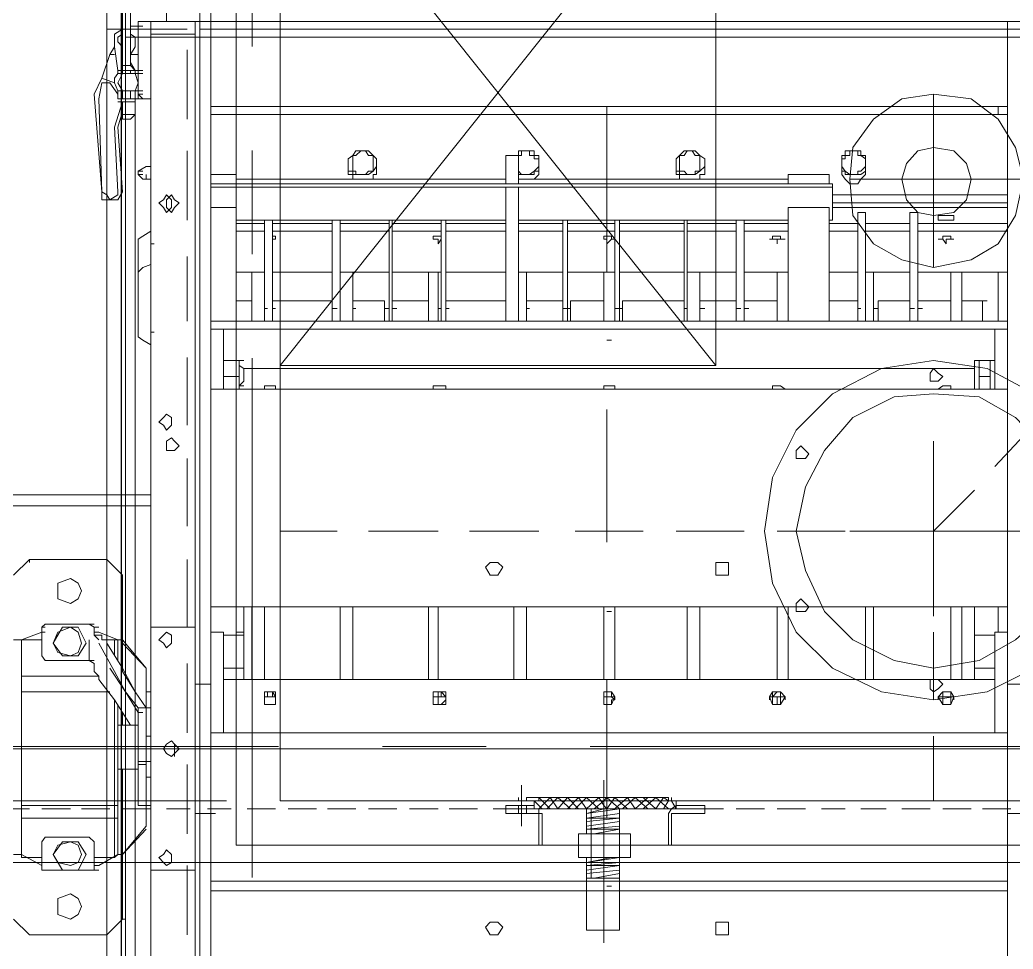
# Model space of a CAD drawing. Header units: millimetres. Extents: x 3220 to 226993, y 817 to 176024.
# Drawn here: x 28587 to 29498, y 121640 to 122492 of the extents above; entities that cross this region are included whole.
import ezdxf

# ---------------------------------------------------------------- set-up
doc = ezdxf.new("R2010")
doc.units = ezdxf.units.MM
doc.linetypes.add('AXES', pattern=[50.8, 31.75, -6.35, 6.35, -6.35])
doc.layers.add('Axe', color=1, linetype='AXES', lineweight=9)

# ---------------------------------------------------------------- blocks, each defined once
blk = doc.blocks.new("SYST7ME D'AXE")
at = {"layer": 'Axe', "ltscale": 15}
for p, q in [((3000, 18500), (3000, -6500)), ((-500, 9000), (15500, 9000))]:
    blk.add_line(p, q, dxfattribs=at)
blk = doc.blocks.new('Level +8 m')
blk.add_lwpolyline([(2880, -9750), (7080, -9750), (7080, -8250), (2880, -8250)], close=True)
blk.add_blockref("SYST7ME D'AXE", (0, -18000))
blk = doc.blocks.new('ligne broyeur T')
at = {"color": 7, "linetype": 'Continuous', "lineweight": 5, "true_color": 0x000007}
for points in [[(-659.64, -2550.32), (-659.64, 1329.41)], [(88.24, -2517.05), (88.24, -1236.83), (-888.2, -1236.83)], [(88.24, -2517.05), (-888.2, -2517.05), (-888.2, -1236.83)], [(0, -1529.03), (0, -2839.64)], [(-666.87, -2580.7), (-666.87, -1769.17)], [(-258.94, -1821.24), (-306.67, -1776.4)], [(-655.3, -1795.21), (-666.87, -1795.21), (-666.87, -1809.67)], [(-59.31, -1809.67), (-666.87, -1809.67)], [(-588.76, -1809.67), (-666.87, -1809.67)], [(-666.87, -1809.67), (-666.87, -2540.19)], [(648.07, -1809.67), (-652.41, -1809.67)], [(-588.76, -1809.67), (-588.76, -2540.19)], [(-581.53, -1809.67), (-581.53, -2540.19)], [(-507.75, -1809.67), (-507.75, -1970.24)], [(-500.52, -1809.67), (-500.52, -1970.24)], [(-496.18, -1970.24), (-496.18, -1809.67)], [(-436.87, -1892.13), (-436.87, -1809.67)], [(-436.87, -1809.67), (-436.87, -1892.13)], [(-392.02, -2540.19), (-392.02, -1809.67)], [(-329.82, -1821.24), (-384.79, -1821.24), (-384.79, -1809.67)], [(-384.79, -2540.19), (-384.79, -1809.67)], [(-130.19, -1809.67), (-329.82, -1809.67)], [(-329.82, -1809.67), (-329.82, -2540.19)], [(-130.19, -1809.67), (-130.19, -2540.19)], [(-107.05, -1821.24), (-107.05, -1809.67)], [(59.31, -1809.67), (-59.31, -1809.67)], [(-14.47, -1809.67), (-14.47, -2540.19)], [(54.97, -1832.82), (54.97, -1806.78)], [(662.53, -1809.67), (59.31, -1809.67)], [(121.51, -1809.67), (121.51, -2540.19)], [(130.19, -1809.67), (329.82, -1809.67)], [(130.19, -2540.19), (130.19, -1809.67), (130.19, -2540.19), (130.19, -1809.67)], [(-666.87, -1818.35), (-666.87, -1814.01), (-666.87, -1814.01)], [(-666.87, -1818.35), (-666.87, -2554.66)], [(-659.64, -1818.35), (-659.64, -1880.55)], [(-581.53, -1818.35), (-588.76, -1818.35)], [(-392.02, -1818.35), (-436.87, -1818.35)], [(-355.86, -1821.24), (-355.86, -1825.58)], [(-355.86, -1825.58), (-355.86, -1821.24)], [(-329.82, -1825.58), (-329.82, -1821.24)], [(-107.05, -1818.35), (-130.19, -1818.35)], [(-14.47, -1821.24), (-107.05, -1821.24)], [(-73.78, -1821.24), (-73.78, -1840.05), (-73.78, -1840.05)], [(-63.65, -2528.62), (-63.65, -1821.24)], [(130.19, -1818.35), (130.19, -1814.01)], [(-410.83, -1832.82), (-410.83, -1828.48)], [(-355.86, -1835.71), (-355.86, -1825.58), (-341.39, -1825.58)], [(-355.86, -1825.58), (-355.86, -1835.71)], [(-341.39, -1825.58), (-341.39, -1835.71), (-329.82, -1835.71)], [(-329.82, -1825.58), (-341.39, -1825.58)], [(-410.83, -1832.82), (-410.83, -1851.62)], [(-355.86, -1835.71), (-355.86, -1840.05)], [(-355.86, -1835.71), (-341.39, -1835.71)], [(-355.86, -1840.05), (-355.86, -1835.71)], [(-329.82, -1840.05), (-329.82, -1835.71)], [(-410.83, -1851.62), (-410.83, -1847.28)], [(-355.86, -1840.05), (-329.82, -1840.05)], [(-351.52, -1840.05), (-332.71, -1840.05), (-332.71, -1840.05)], [(-351.52, -1840.05), (-337.05, -1840.05), (-337.05, -1840.05)], [(-348.63, -1840.05), (-348.63, -2509.82)], [(-337.05, -1840.05), (-332.71, -1840.05)], [(-199.63, -1877.66), (-237.24, -1840.05)], [(-63.65, -1840.05), (-130.19, -1840.05)], [(54.97, -1868.98), (54.97, -1842.94)], [(-392.02, -1851.62), (-436.87, -1851.62)], [(-436.87, -1851.62), (-436.87, -1861.75)], [(-410.83, -1851.62), (-392.02, -1851.62)], [(-63.65, -1851.62), (-130.19, -1851.62)], [(-392.02, -1861.75), (-436.87, -1861.75)], [(-410.83, -1861.75), (-410.83, -1892.13), (-410.83, -1892.13)], [(-329.82, -1858.86), (-329.82, -1861.75), (-332.71, -1861.75), (-332.71, -1868.98), (-329.82, -1873.32)], [(-63.65, -1861.75), (-130.19, -1861.75)], [(-44.84, -1858.86), (-47.74, -1858.86), (-47.74, -1861.75), (-52.08, -1861.75), (-52.08, -1868.98), (-47.74, -1868.98), (-47.74, -1873.32), (-44.84, -1873.32)], [(-44.84, -1861.75), (-47.74, -1861.75), (-47.74, -1868.98), (-44.84, -1868.98)], [(-137.43, -1877.66), (-199.63, -1877.66), (-199.63, -1877.66)], [(-199.63, -1877.66), (-199.63, -1925.4)], [(-137.43, -1877.66), (-199.63, -1877.66), (-199.63, -1877.66)], [(-44.84, -1877.66), (-107.05, -1877.66)], [(-44.84, -1877.66), (-107.05, -1877.66)], [(47.74, -1877.66), (-11.57, -1877.66)], [(47.74, -1877.66), (-11.57, -1877.66)], [(54.97, -1906.59), (54.97, -1880.55)], [(-491.84, -1892.13), (-392.02, -1892.13)], [(-491.84, -1899.36), (-491.84, -1892.13)], [(-392.02, -1892.13), (-410.83, -1892.13)], [(-403.6, -1892.13), (-403.6, -1887.79)], [(-491.84, -1899.36), (-392.02, -1899.36)], [(-481.71, -1899.36), (-481.71, -1939.86)], [(-481.71, -1939.86), (-481.71, -1899.36)], [(-436.87, -1939.86), (-436.87, -1899.36)], [(-436.87, -1899.36), (-436.87, -1939.86)], [(-410.83, -1899.36), (-410.83, -1928.29)], [(-392.02, -1899.36), (-410.83, -1899.36)], [(-403.6, -1899.36), (-403.6, -1895.02)], [(-659.64, -1910.93), (-659.64, -1973.13)], [(54.97, -1944.2), (54.97, -1921.06)], [(-392.02, -1928.29), (-410.83, -1928.29)], [(-403.6, -1928.29), (-403.6, -1932.63)], [(-392.02, -1932.63), (-436.87, -1932.63)], [(-436.87, -1932.63), (-436.87, -1939.86)], [(-63.65, -1932.63), (-130.19, -1932.63)], [(-536.68, -1961.56), (-533.79, -1961.56), (-529.45, -1958.67), (-526.56, -1954.33), (-526.56, -1947.1), (-529.45, -1947.1), (-529.45, -1944.2), (-533.79, -1939.86), (-541.02, -1939.86), (-543.91, -1944.2), (-543.91, -1947.1), (-548.25, -1947.1), (-548.25, -1954.33), (-543.91, -1954.33), (-543.91, -1958.67), (-541.02, -1958.67), (-541.02, -1961.56), (-533.79, -1961.56)], [(-533.79, -1939.86), (-536.68, -1939.86), (-536.68, -1939.86)], [(-533.79, -1961.56), (-526.56, -1961.56), (-522.22, -1958.67), (-517.88, -1954.33), (-517.88, -1947.1), (-522.22, -1944.2), (-526.56, -1939.86), (-533.79, -1939.86)], [(-491.84, -1939.86), (-433.97, -1939.86)], [(-491.84, -1947.1), (-491.84, -1939.86)], [(-491.84, -1947.1), (-392.02, -1947.1)], [(-481.71, -1947.1), (-481.71, -1973.13)], [(-481.71, -1973.13), (-481.71, -1947.1)], [(-436.87, -1973.13), (-436.87, -1947.1)], [(-436.87, -1947.1), (-436.87, -1973.13)], [(-392.02, -1939.86), (-433.97, -1939.86)], [(-392.02, -1947.1), (-410.83, -1947.1)], [(-410.83, -1947.1), (-410.83, -1973.13)], [(-403.6, -1947.1), (-403.6, -1944.2)], [(-63.65, -1939.86), (-130.19, -1939.86)], [(-199.63, -1958.67), (-199.63, -2020.87)], [(54.97, -1980.37), (54.97, -1958.67)], [(-526.56, -1973.13), (-526.56, -2010.75), (-517.88, -2010.75)], [(-517.88, -1973.13), (-526.56, -1973.13)], [(-484.6, -1970.24), (-517.88, -1970.24), (-517.88, -1970.24)], [(-517.88, -1970.24), (-517.88, -2540.19)], [(-514.98, -1970.24), (-514.98, -2540.19)], [(-392.02, -1973.13), (-496.18, -1973.13)], [(-496.18, -1973.13), (-496.18, -2010.75)], [(-484.6, -1970.24), (-484.6, -1973.13)], [(54.97, -2020.87), (54.97, -1994.83)], [(-659.64, -2006.41), (-659.64, -2065.72)], [(-522.22, -2010.75), (-522.22, -2258.11)], [(-392.02, -2010.75), (-496.18, -2010.75)], [(-484.6, -2010.75), (-484.6, -2258.11)], [(-436.87, -2051.25), (-436.87, -2010.75), (-436.87, -2010.75)], [(-436.87, -2010.75), (-436.87, -2051.25)], [(-392.02, -2020.87), (-436.87, -2020.87), (-436.87, -2010.75)], [(-63.65, -2010.75), (-130.19, -2010.75)], [(-410.83, -2020.87), (-410.83, -2051.25)], [(-329.82, -2013.64), (-332.71, -2017.98), (-332.71, -2025.21), (-329.82, -2025.21), (-329.82, -2028.1)], [(-63.65, -2020.87), (-130.19, -2020.87)], [(-44.84, -2013.64), (-47.74, -2013.64), (-47.74, -2017.98), (-52.08, -2017.98), (-52.08, -2025.21), (-47.74, -2025.21), (-47.74, -2028.1), (-44.84, -2028.1)], [(-44.84, -2017.98), (-47.74, -2017.98), (-47.74, -2025.21), (-44.84, -2025.21)], [(-40.5, -2020.87), (-47.74, -2020.87)], [(54.97, -2058.48), (54.97, -2032.44)], [(-403.6, -2051.25), (-403.6, -2046.91)], [(-484.6, -2051.25), (-392.02, -2051.25)], [(-392.02, -2051.25), (-410.83, -2051.25)], [(-403.6, -2058.48), (-403.6, -2054.14)], [(-199.63, -2051.25), (-199.63, -2113.45)], [(-484.6, -2058.48), (-392.02, -2058.48)], [(-481.71, -2058.48), (-481.71, -2103.33)], [(-481.71, -2103.33), (-481.71, -2058.48)], [(-436.87, -2091.75), (-436.87, -2103.33), (-436.87, -2058.48)], [(-436.87, -2058.48), (-436.87, -2103.33)], [(-392.02, -2058.48), (-410.83, -2058.48)], [(-410.83, -2058.48), (-410.83, -2091.75)], [(54.97, -2096.09), (54.97, -2070.06)], [(-852.04, -2077.29), (-351.52, -2476.54)], [(-351.52, -2077.29), (-852.04, -2476.54)], [(-522.22, -2091.75), (-526.56, -2091.75), (-526.56, -2087.41), (-536.68, -2087.41)], [(-392.02, -2091.75), (-436.87, -2091.75)], [(-392.02, -2091.75), (-410.83, -2091.75)], [(-403.6, -2091.75), (-403.6, -2087.41)], [(-63.65, -2091.75), (-130.19, -2091.75)], [(-659.64, -2098.99), (-659.64, -2162.64)], [(-484.6, -2103.33), (-433.97, -2103.33)], [(-392.02, -2103.33), (-433.97, -2103.33)], [(-403.6, -2106.22), (-403.6, -2103.33)], [(-63.65, -2103.33), (-130.19, -2103.33)], [(-533.79, -2113.45), (-526.56, -2113.45), (-526.56, -2110.56), (-522.22, -2110.56)], [(-484.6, -2106.22), (-392.02, -2106.22)], [(-481.71, -2106.22), (-481.71, -2165.53), (-481.71, -2165.53)], [(-481.71, -2165.53), (-481.71, -2106.22)], [(-436.87, -2165.53), (-436.87, -2106.22)], [(-436.87, -2106.22), (-436.87, -2165.53)], [(-410.83, -2106.22), (-392.02, -2106.22)], [(-410.83, -2106.22), (-410.83, -2162.64)], [(54.97, -2132.26), (54.97, -2106.22)], [(-536.68, -2113.45), (-533.79, -2113.45)], [(-199.63, -2143.83), (-199.63, -2206.03)], [(54.97, -2169.87), (54.97, -2143.83)], [(-484.6, -2165.53), (-392.02, -2165.53)], [(-410.83, -2162.64), (-392.02, -2162.64)], [(-403.6, -2162.64), (-403.6, -2165.53)], [(-403.6, -2169.87), (-403.6, -2165.53)], [(-484.6, -2169.87), (-392.02, -2169.87)], [(-474.48, -2213.27), (-474.48, -2169.87), (-474.48, -2169.87)], [(-474.48, -2169.87), (-474.48, -2213.27)], [(-392.02, -2169.87), (-436.87, -2169.87)], [(-436.87, -2180), (-436.87, -2169.87), (-436.87, -2213.27)], [(-436.87, -2169.87), (-436.87, -2213.27)], [(-374.66, -2177.1), (-374.66, -2172.76)], [(-329.82, -2169.87), (-332.71, -2169.87), (-332.71, -2180), (-329.82, -2180)], [(-63.65, -2169.87), (-130.19, -2169.87)], [(-125.85, -2177.1), (-125.85, -2172.76)], [(-44.84, -2169.87), (-47.74, -2169.87), (-47.74, -2172.76), (-52.08, -2172.76), (-52.08, -2180), (-44.84, -2180)], [(-44.84, -2169.87), (-47.74, -2172.76), (-47.74, -2180), (-44.84, -2180)], [(125.85, -2177.1), (125.85, -2172.76)], [(-588.76, -2177.1), (-436.87, -2177.1)], [(-392.02, -2180), (-436.87, -2180)], [(-410.83, -2180), (-410.83, -2210.37)], [(-311.01, -2177.1), (-189.5, -2177.1)], [(-63.65, -2180), (-130.19, -2180)], [(-63.65, -2177.1), (63.65, -2177.1)], [(54.97, -2206.03), (54.97, -2180)], [(-659.64, -2191.57), (-659.64, -2255.22)], [(-392.02, -2210.37), (-410.83, -2210.37)], [(-403.6, -2210.37), (-403.6, -2213.27)], [(-484.6, -2213.27), (-392.02, -2213.27)], [(-484.6, -2217.61), (-392.02, -2217.61)], [(-436.87, -2258.11), (-436.87, -2217.61), (-436.87, -2217.61)], [(-436.87, -2217.61), (-436.87, -2258.11)], [(-410.83, -2217.61), (-410.83, -2250.88)], [(-392.02, -2217.61), (-410.83, -2217.61)], [(-403.6, -2217.61), (-403.6, -2213.27)], [(54.97, -2243.65), (54.97, -2221.95)], [(-529.45, -2258.11), (-526.56, -2258.11), (-526.56, -2243.65), (-529.45, -2243.65), (-529.45, -2239.31), (-543.91, -2239.31), (-543.91, -2243.65), (-548.25, -2243.65), (-548.25, -2258.11), (-543.91, -2258.11)], [(-533.79, -2258.11), (-529.45, -2258.11), (-526.56, -2255.22), (-526.56, -2247.99), (-529.45, -2243.65), (-533.79, -2239.31), (-541.02, -2239.31), (-541.02, -2243.65), (-543.91, -2243.65), (-543.91, -2247.99), (-548.25, -2247.99), (-548.25, -2255.22), (-543.91, -2255.22), (-543.91, -2258.11), (-541.02, -2258.11)], [(-533.79, -2239.31), (-536.68, -2239.31), (-536.68, -2239.31)], [(-522.22, -2243.65), (-526.56, -2239.31), (-533.79, -2239.31)], [(-199.63, -2239.31), (-199.63, -2302.96)], [(-403.6, -2250.88), (-403.6, -2247.99)], [(-517.88, -2269.68), (-543.91, -2269.68), (-543.91, -2258.11), (-517.88, -2258.11)], [(-514.98, -2269.68), (-514.98, -2258.11), (-514.98, -2258.11)], [(-514.98, -2258.11), (-392.02, -2258.11)], [(-436.87, -2250.88), (-392.02, -2250.88), (-410.83, -2250.88)], [(-436.87, -2250.88), (-436.87, -2258.11)], [(-63.65, -2250.88), (-130.19, -2250.88)], [(54.97, -2281.26), (54.97, -2258.11)], [(-63.65, -2262.45), (-130.19, -2262.45)], [(-522.22, -2269.68), (-522.22, -2517.05)], [(-514.98, -2269.68), (-392.02, -2269.68)], [(-484.6, -2269.68), (-484.6, -2517.05)], [(-436.87, -2324.65), (-436.87, -2269.68), (-436.87, -2269.68)], [(-436.87, -2269.68), (-436.87, -2324.65)], [(-410.83, -2269.68), (-410.83, -2324.65)], [(-659.64, -2284.15), (-659.64, -2347.8)], [(54.97, -2321.76), (54.97, -2295.72)], [(-403.6, -2324.65), (-403.6, -2321.76)], [(-484.6, -2324.65), (-392.02, -2324.65)], [(-484.6, -2328.99), (-392.02, -2328.99)], [(-470.14, -2328.99), (-470.14, -2336.23), (-467.25, -2336.23), (-467.25, -2331.89), (-462.91, -2331.89), (-467.25, -2328.99)], [(-436.87, -2373.84), (-436.87, -2328.99)], [(-436.87, -2328.99), (-436.87, -2373.84)], [(-392.02, -2324.65), (-410.83, -2324.65)], [(-403.6, -2328.99), (-403.6, -2331.89)], [(-329.82, -2324.65), (-332.71, -2324.65), (-332.71, -2336.23), (-329.82, -2336.23)], [(-47.74, -2331.89), (-40.5, -2331.89), (-40.5, -2328.99), (-44.84, -2324.65), (-47.74, -2324.65), (-47.74, -2328.99), (-52.08, -2328.99), (-52.08, -2331.89), (-47.74, -2331.89), (-47.74, -2336.23), (-40.5, -2336.23), (-40.5, -2331.89)], [(-44.84, -2324.65), (-47.74, -2324.65), (-52.08, -2328.99), (-52.08, -2336.23), (-44.84, -2336.23)], [(-44.84, -2324.65), (-47.74, -2324.65), (-47.74, -2336.23), (-44.84, -2336.23)], [(-436.87, -2331.89), (-436.87, -2340.57)], [(-392.02, -2331.89), (-436.87, -2331.89)], [(-199.63, -2331.89), (-199.63, -2395.54)], [(-63.65, -2331.89), (-130.19, -2331.89)], [(54.97, -2357.93), (54.97, -2331.89)], [(-392.02, -2340.57), (-436.87, -2340.57)], [(-410.83, -2340.57), (-410.83, -2373.84)], [(-63.65, -2340.57), (-130.19, -2340.57)], [(-484.6, -2373.84), (-392.02, -2373.84)], [(-484.6, -2376.73), (-392.02, -2376.73)], [(-481.71, -2376.73), (-481.71, -2421.57), (-481.71, -2421.57)], [(-481.71, -2421.57), (-481.71, -2376.73), (-481.71, -2376.73)], [(-436.87, -2410), (-436.87, -2421.57), (-436.87, -2376.73)], [(-436.87, -2376.73), (-436.87, -2421.57)], [(-410.83, -2373.84), (-392.02, -2373.84)], [(-403.6, -2373.84), (-403.6, -2369.5)], [(-403.6, -2376.73), (-403.6, -2381.07)], [(54.97, -2395.54), (54.97, -2369.5)], [(-659.64, -2381.07), (-659.64, -2443.27)], [(-410.83, -2381.07), (-392.02, -2381.07)], [(-410.83, -2381.07), (-410.83, -2410)], [(-533.79, -2388.3), (-536.68, -2388.3), (-536.68, -2388.3)], [(-522.22, -2391.2), (-526.56, -2391.2), (-526.56, -2388.3), (-533.79, -2388.3)], [(-533.79, -2414.34), (-526.56, -2414.34), (-526.56, -2410), (-522.22, -2410)], [(-392.02, -2410), (-436.87, -2410)], [(-410.83, -2410), (-392.02, -2410)], [(-403.6, -2410), (-403.6, -2407.11)], [(-63.65, -2410), (-130.19, -2410)], [(54.97, -2433.15), (54.97, -2407.11)], [(-536.68, -2414.34), (-533.79, -2414.34), (-533.79, -2414.34)], [(-484.6, -2421.57), (-433.97, -2421.57)], [(-392.02, -2421.57), (-433.97, -2421.57)], [(-63.65, -2421.57), (-130.19, -2421.57)], [(-484.6, -2428.81), (-392.02, -2428.81)], [(-436.87, -2483.78), (-436.87, -2428.81)], [(-436.87, -2428.81), (-436.87, -2483.78), (-436.87, -2483.78)], [(-410.83, -2428.81), (-392.02, -2428.81)], [(-410.83, -2428.81), (-410.83, -2483.78)], [(-403.6, -2428.81), (-403.6, -2424.47)], [(-199.63, -2424.47), (-199.63, -2476.54), (-199.63, -2476.54)], [(54.97, -2469.31), (54.97, -2443.27)], [(-659.64, -2473.65), (-659.64, -2535.85)], [(-484.6, -2483.78), (-392.02, -2483.78)], [(-467.25, -2483.78), (-467.25, -2480.88), (-470.14, -2480.88), (-470.14, -2483.78)], [(-410.83, -2483.78), (-392.02, -2483.78)], [(-403.6, -2483.78), (-403.6, -2480.88)], [(-329.82, -2480.88), (-332.71, -2480.88), (-332.71, -2491.01), (-329.82, -2491.01)], [(-44.84, -2480.88), (-47.74, -2480.88), (-47.74, -2483.78), (-52.08, -2483.78), (-52.08, -2488.12), (-47.74, -2488.12), (-47.74, -2491.01), (-40.5, -2491.01), (-40.5, -2483.78)], [(-44.84, -2480.88), (-47.74, -2480.88), (-52.08, -2483.78), (-52.08, -2491.01), (-44.84, -2491.01)], [(-44.84, -2480.88), (-47.74, -2480.88), (-47.74, -2491.01), (-44.84, -2491.01)], [(-40.5, -2483.78), (-40.5, -2480.88), (-44.84, -2480.88)], [(54.97, -2506.92), (54.97, -2480.88)], [(-484.6, -2491.01), (-392.02, -2491.01)], [(-470.14, -2491.01), (-467.25, -2491.01), (-467.25, -2491.01)], [(-436.87, -2517.05), (-436.87, -2491.01)], [(-436.87, -2491.01), (-436.87, -2517.05), (-436.87, -2517.05)], [(-392.02, -2491.01), (-436.87, -2491.01)], [(-436.87, -2491.01), (-436.87, -2502.58)], [(-403.6, -2491.01), (-403.6, -2488.12)], [(-63.65, -2491.01), (-130.19, -2491.01)], [(-392.02, -2502.58), (-436.87, -2502.58)], [(-392.02, -2502.58), (-410.83, -2502.58)], [(-410.83, -2502.58), (-410.83, -2517.05), (-410.83, -2517.05)], [(-63.65, -2502.58), (-130.19, -2502.58)], [(-355.86, -2514.16), (-355.86, -2509.82)], [(-348.63, -2509.82), (-351.52, -2514.16), (-332.71, -2514.16)], [(-332.71, -2514.16), (-337.05, -2509.82), (-348.63, -2509.82)], [(-332.71, -2514.16), (-332.71, -2509.82), (-332.71, -2509.82)], [(-63.65, -2509.82), (-130.19, -2509.82)], [(-73.78, -2509.82), (-73.78, -2528.62)], [(-526.56, -2540.19), (-526.56, -2517.05), (-517.88, -2517.05)], [(-496.18, -2517.05), (-496.18, -2540.19), (-496.18, -2540.19)], [(-392.02, -2517.05), (-496.18, -2517.05)], [(-355.86, -2528.62), (-355.86, -2514.16), (-355.86, -2514.16)], [(-341.39, -2514.16), (-355.86, -2514.16)], [(-329.82, -2514.16), (-355.86, -2514.16), (-355.86, -2514.16)], [(-329.82, -2514.16), (-341.39, -2514.16)], [(-341.39, -2514.16), (-341.39, -2528.62)], [(-107.05, -2517.05), (-130.19, -2517.05)], [(54.97, -2543.09), (54.97, -2521.39)], [(-384.79, -2540.19), (-384.79, -2528.62), (-329.82, -2528.62)], [(-355.86, -2528.62), (-355.86, -2525.73), (-355.86, -2525.73)], [(-355.86, -2528.62), (-341.39, -2528.62)], [(-341.39, -2528.62), (-329.82, -2528.62)], [(-329.82, -2528.62), (-329.82, -2525.73)], [(-14.47, -2528.62), (-107.05, -2528.62)], [(-107.05, -2540.19), (-107.05, -2528.62)], [(726.18, -2540.19), (-726.18, -2540.19)], [(-588.76, -2540.19), (-666.87, -2540.19)], [(-59.31, -2540.19), (-666.87, -2540.19)], [(-666.87, -2540.19), (-666.87, -2554.66)], [(-130.19, -2540.19), (-329.82, -2540.19)], [(-59.31, -2540.19), (-59.31, -2554.66)], [(-59.31, -2540.19), (-59.31, -2554.66)], [(-59.31, -2540.19), (59.31, -2540.19), (59.31, -2540.19)], [(59.31, -2540.19), (59.31, -2535.85), (59.31, -2535.85)], [(662.53, -2540.19), (59.31, -2540.19)], [(59.31, -2540.19), (59.31, -2554.66)], [(59.31, -2554.66), (59.31, -2540.19)], [(130.19, -2540.19), (329.82, -2540.19)], [(-1084.93, -2635.67), (-1084.93, -2550.32), (1084.93, -2550.32)], [(-666.87, -2554.66), (-666.87, -2550.32)], [(-655.3, -2554.66), (-666.87, -2554.66)], [(-59.31, -2554.66), (-666.87, -2554.66)], [(-666.87, -2554.66), (-666.87, -2595.16)], [(-111.39, -2554.66), (-655.3, -2554.66)], [(-655.3, -2595.16), (-655.3, -2554.66)], [(-655.3, -2595.16), (-655.3, -2554.66)], [(662.53, -2554.66), (59.31, -2554.66)], [(111.39, -2554.66), (655.3, -2554.66)], [(-659.64, -2580.7), (-659.64, -2561.89), (-659.64, -2561.89)], [(-659.64, -2566.23), (-659.64, -2618.31), (-659.64, -2618.31)], [(-577.19, -2561.89), (-640.83, -2561.89)], [(-484.6, -2561.89), (-548.25, -2561.89)], [(-392.02, -2561.89), (-451.33, -2561.89)], [(-296.55, -2561.89), (-358.75, -2561.89)], [(-203.97, -2561.89), (-266.17, -2561.89)], [(-111.39, -2561.89), (-173.59, -2561.89)], [(-14.47, -2561.89), (-78.12, -2561.89)], [(78.12, -2561.89), (14.47, -2561.89)], [(54.97, -2580.7), (54.97, -2559)], [(170.7, -2561.89), (107.05, -2561.89)], [(0, -2569.13), (0, -2573.47), (-4.34, -2573.47), (7.23, -2573.47), (0, -2573.47)], [(-677, -2595.16), (-677, -2580.7), (-666.87, -2580.7)], [(-666.87, -2595.16), (-655.3, -2595.16)], [(-666.87, -2595.16), (-666.87, -2606.74)], [(-659.64, -2606.74), (-659.64, -2587.93)], [(-111.39, -2595.16), (-655.3, -2595.16)], [(-595.99, -2595.16), (-574.29, -2595.16), (-574.29, -2595.16)], [(-595.99, -2602.4), (-595.99, -2595.16)], [(-533.79, -2595.16), (-533.79, -2599.5), (-529.45, -2606.74)], [(-526.56, -2599.5), (-522.22, -2599.5), (-522.22, -2595.16)], [(-526.56, -2606.74), (-522.22, -2602.4), (-522.22, -2595.16)], [(-474.48, -2595.16), (-470.14, -2602.4), (-467.25, -2606.74)], [(-462.91, -2595.16), (-462.91, -2592.27)], [(-444.1, -2595.16), (-441.21, -2602.4), (-436.87, -2606.74)], [(-381.9, -2595.16), (-381.9, -2592.27), (-381.9, -2592.27)], [(-377.56, -2606.74), (-374.66, -2602.4), (-370.32, -2595.16)], [(-370.32, -2595.16), (-351.52, -2595.16), (-351.52, -2595.16)], [(-232.9, -2602.4), (-232.9, -2595.16)], [(-222.77, -2602.4), (-222.77, -2595.16)], [(111.39, -2595.16), (-111.39, -2595.16)], [(-52.08, -2595.16), (-52.08, -2599.5)], [(-37.61, -2599.5), (-37.61, -2595.16)], [(-11.57, -2595.16), (-11.57, -2599.5), (-11.57, -2599.5)], [(14.47, -2599.5), (11.57, -2599.5), (11.57, -2595.16)], [(26.04, -2595.16), (26.04, -2599.5)], [(47.74, -2599.5), (47.74, -2595.16)], [(52.08, -2599.5), (52.08, -2595.16), (52.08, -2595.16)], [(54.97, -2621.2), (54.97, -2595.16)], [(111.39, -2595.16), (655.3, -2595.16)], [(-666.87, -2606.74), (-666.87, -2602.4)], [(-662.53, -2606.74), (-662.53, -2602.4)], [(-622.03, -2606.74), (-622.03, -2602.4)], [(-619.14, -2606.74), (-619.14, -2602.4)], [(-603.22, -2606.74), (-603.22, -2602.4)], [(-600.33, -2606.74), (-600.33, -2602.4)], [(-595.99, -2602.4), (-600.33, -2606.74), (-600.33, -2606.74)], [(-595.99, -2606.74), (-595.99, -2602.4)], [(-529.45, -2606.74), (-529.45, -2602.4)], [(-526.56, -2606.74), (-526.56, -2602.4)], [(-232.9, -2654.47), (-232.9, -2602.4)], [(-222.77, -2654.47), (-222.77, -2602.4)], [(-96.92, -2621.2), (-73.78, -2599.5), (-99.81, -2621.2)], [(-96.92, -2635.67), (-73.78, -2621.2), (-52.08, -2609.63), (-37.61, -2599.5)], [(-73.78, -2599.5), (-37.61, -2599.5)], [(-70.88, -2621.2), (-52.08, -2609.63), (-37.61, -2599.5)], [(-37.61, -2599.5), (11.57, -2599.5)], [(-37.61, -2606.74), (-37.61, -2599.5), (-37.61, -2599.5)], [(-37.61, -2606.74), (-37.61, -2602.4)], [(-33.27, -2606.74), (-33.27, -2602.4)], [(11.57, -2599.5), (11.57, -2606.74)], [(52.08, -2599.5), (14.47, -2599.5), (14.47, -2606.74), (52.08, -2606.74)], [(52.08, -2599.5), (70.88, -2599.5)], [(52.08, -2599.5), (52.08, -2606.74)], [(73.78, -2599.5), (96.92, -2621.2), (70.88, -2599.5)], [(-666.87, -2606.74), (-662.53, -2606.74), (-662.53, -2613.97)], [(-600.33, -2606.74), (-662.53, -2606.74)], [(-636.5, -2613.97), (-643.73, -2609.63), (-652.41, -2609.63), (-655.3, -2613.97)], [(-636.5, -2606.74), (-636.5, -2609.63)], [(-629.26, -2606.74), (-636.5, -2606.74)], [(-636.5, -2609.63), (-636.5, -2613.97), (-636.5, -2613.97)], [(-629.26, -2613.97), (-622.03, -2609.63)], [(-622.03, -2609.63), (-626.37, -2613.97)], [(-622.03, -2606.74), (-622.03, -2609.63)], [(-619.14, -2609.63), (-622.03, -2609.63), (-622.03, -2606.74)], [(-619.14, -2606.74), (-622.03, -2606.74)], [(-622.03, -2609.63), (-622.03, -2606.74)], [(-622.03, -2609.63), (-622.03, -2606.74)], [(-622.03, -2618.31), (-622.03, -2621.2), (-622.03, -2609.63)], [(-622.03, -2618.31), (-622.03, -2609.63)], [(-622.03, -2609.63), (-622.03, -2613.97), (-622.03, -2613.97)], [(-619.14, -2609.63), (-619.14, -2606.74)], [(-603.22, -2609.63), (-610.46, -2606.74), (-619.14, -2609.63)], [(-619.14, -2609.63), (-619.14, -2606.74), (-619.14, -2606.74)], [(-603.22, -2606.74), (-619.14, -2606.74), (-619.14, -2606.74)], [(-619.14, -2621.2), (-619.14, -2609.63)], [(-619.14, -2609.63), (-619.14, -2618.31), (-619.14, -2618.31)], [(-619.14, -2613.97), (-619.14, -2609.63)], [(-595.99, -2606.74), (-603.22, -2606.74)], [(-603.22, -2609.63), (-603.22, -2606.74)], [(-603.22, -2609.63), (-603.22, -2606.74)], [(-603.22, -2606.74), (-603.22, -2609.63)], [(-603.22, -2606.74), (-603.22, -2609.63)], [(-603.22, -2609.63), (-603.22, -2606.74)], [(-603.22, -2621.2), (-603.22, -2609.63)], [(-603.22, -2613.97), (-603.22, -2609.63)], [(-603.22, -2618.31), (-603.22, -2609.63)], [(-603.22, -2609.63), (-595.99, -2609.63), (-595.99, -2609.63)], [(-595.99, -2609.63), (-595.99, -2606.74)], [(-595.99, -2609.63), (-595.99, -2606.74)], [(-595.99, -2609.63), (-595.99, -2606.74)], [(-595.99, -2609.63), (-595.99, -2606.74), (-595.99, -2606.74)], [(-595.99, -2609.63), (-595.99, -2606.74)], [(-595.99, -2613.97), (-595.99, -2609.63)], [(-595.99, -2618.31), (-595.99, -2609.63)], [(-593.1, -2609.63), (-593.1, -2625.54)], [(-581.53, -2609.63), (-593.1, -2609.63)], [(-581.53, -2609.63), (-581.53, -2621.2)], [(-577.19, -2613.97), (-581.53, -2609.63)], [(-529.45, -2606.74), (-526.56, -2606.74), (-526.56, -2606.74)], [(-467.25, -2606.74), (-436.87, -2606.74)], [(-436.87, -2606.74), (-377.56, -2606.74)], [(-96.92, -2642.9), (-70.88, -2628.44), (-52.08, -2618.31), (-33.27, -2606.74)], [(-73.78, -2632.78), (-52.08, -2618.31), (-37.61, -2606.74)], [(-37.61, -2606.74), (11.57, -2606.74)], [(-21.7, -2606.74), (-21.7, -2625.54), (-21.7, -2625.54)], [(11.57, -2606.74), (14.47, -2606.74)], [(18.81, -2625.54), (18.81, -2606.74)], [(726.18, -2618.31), (-726.18, -2618.31)], [(-626.37, -2613.97), (-692.91, -2613.97)], [(-692.91, -2621.2), (-626.37, -2621.2)], [(-659.64, -2621.2), (-659.64, -2618.31), (-659.64, -2618.31)], [(-659.64, -2635.67), (-659.64, -2618.31)], [(-659.64, -2621.2), (-655.3, -2628.44), (-643.73, -2628.44), (-636.5, -2632.78)], [(-659.64, -2621.2), (-655.3, -2628.44), (-643.73, -2628.44)], [(-655.3, -2621.2), (-652.41, -2625.54), (-648.07, -2625.54), (-643.73, -2621.2)], [(-626.37, -2613.97), (-626.37, -2621.2)], [(-626.37, -2621.2), (-622.03, -2621.2)], [(-619.14, -2613.97), (-622.03, -2613.97)], [(-622.03, -2613.97), (-622.03, -2618.31)], [(-622.03, -2625.54), (-622.03, -2618.31)], [(-622.03, -2621.2), (-622.03, -2618.31)], [(-622.03, -2621.2), (-622.03, -2618.31)], [(-622.03, -2625.54), (-622.03, -2621.2)], [(-622.03, -2621.2), (-622.03, -2625.54), (-619.14, -2625.54)], [(-622.03, -2625.54), (-622.03, -2621.2), (-622.03, -2621.2)], [(-622.03, -2625.54), (-622.03, -2621.2)], [(-619.14, -2618.31), (-619.14, -2613.97)], [(-619.14, -2625.54), (-619.14, -2618.31)], [(-619.14, -2621.2), (-619.14, -2618.31)], [(-619.14, -2621.2), (-619.14, -2618.31)], [(-619.14, -2621.2), (-619.14, -2618.31)], [(-619.14, -2625.54), (-619.14, -2621.2)], [(-619.14, -2625.54), (-619.14, -2621.2)], [(-619.14, -2625.54), (-619.14, -2621.2)], [(-619.14, -2625.54), (-619.14, -2621.2)], [(-619.14, -2625.54), (-619.14, -2621.2)], [(-619.14, -2621.2), (-610.46, -2625.54), (-603.22, -2621.2)], [(-603.22, -2613.97), (-603.22, -2618.31)], [(-595.99, -2613.97), (-603.22, -2613.97)], [(-603.22, -2625.54), (-603.22, -2618.31)], [(-603.22, -2618.31), (-603.22, -2621.2)], [(-603.22, -2621.2), (-603.22, -2618.31)], [(-595.99, -2621.2), (-603.22, -2621.2)], [(-603.22, -2621.2), (-603.22, -2625.54)], [(-595.99, -2621.2), (-603.22, -2621.2), (-603.22, -2621.2)], [(-603.22, -2625.54), (-603.22, -2621.2), (-603.22, -2621.2)], [(-595.99, -2618.31), (-595.99, -2613.97)], [(-595.99, -2625.54), (-595.99, -2618.31)], [(-595.99, -2621.2), (-595.99, -2618.31)], [(-595.99, -2625.54), (-595.99, -2621.2)], [(-595.99, -2625.54), (-595.99, -2621.2)], [(-595.99, -2625.54), (-595.99, -2621.2)], [(-595.99, -2621.2), (-595.99, -2625.54), (-595.99, -2625.54)], [(-595.99, -2625.54), (-595.99, -2621.2), (-595.99, -2621.2)], [(-593.1, -2621.2), (-581.53, -2621.2)], [(-593.1, -2621.2), (-569.95, -2628.44)], [(-584.42, -2621.2), (-569.95, -2625.54)], [(-581.53, -2621.2), (-577.19, -2621.2)], [(-577.19, -2613.97), (-577.19, -2621.2)], [(-577.19, -2618.31), (-232.9, -2618.31)], [(-569.95, -2625.54), (-510.64, -2621.2)], [(-510.64, -2640.01), (-503.41, -2640.01), (-503.41, -2625.54), (-510.64, -2621.2)], [(-173.59, -2635.67), (-159.12, -2621.2)], [(-159.12, -2621.2), (-96.92, -2621.2), (-96.92, -2621.2)], [(-99.81, -2621.2), (-70.88, -2621.2)], [(-99.81, -2625.54), (-99.81, -2621.2)], [(-21.7, -2613.97), (-44.84, -2628.44), (-63.65, -2642.9)], [(-33.27, -2621.2), (-21.7, -2621.2)], [(18.81, -2621.2), (96.92, -2621.2)], [(156.23, -2621.2), (96.92, -2621.2)], [(96.92, -2625.54), (96.92, -2621.2)], [(96.92, -2621.2), (96.92, -2625.54), (99.81, -2628.44)], [(156.23, -2621.2), (156.23, -2618.31)], [(170.7, -2635.67), (156.23, -2621.2), (156.23, -2621.2)], [(-622.03, -2625.54), (-643.73, -2628.44)], [(-636.5, -2632.78), (-636.5, -2628.44)], [(-622.03, -2625.54), (-619.14, -2625.54)], [(-614.8, -2628.44), (-619.14, -2625.54)], [(-614.8, -2628.44), (-610.46, -2628.44), (-603.22, -2625.54)], [(-610.46, -2628.44), (-614.8, -2640.01), (-600.33, -2647.24)], [(-610.46, -2632.78), (-600.33, -2625.54)], [(-603.22, -2625.54), (-595.99, -2625.54), (-595.99, -2625.54)], [(-595.99, -2625.54), (-603.22, -2625.54)], [(-569.95, -2628.44), (-510.64, -2625.54)], [(-510.64, -2640.01), (-507.75, -2635.67), (-503.41, -2632.78), (-507.75, -2625.54), (-510.64, -2625.54)], [(-99.81, -2625.54), (-107.05, -2642.9), (-107.05, -2642.9)], [(-99.81, -2625.54), (-81.01, -2625.54)], [(-99.81, -2635.67), (-99.81, -2625.54), (-99.81, -2625.54)], [(-99.81, -2628.44), (-85.35, -2628.44)], [(-44.84, -2628.44), (52.08, -2628.44)], [(-40.5, -2625.54), (96.92, -2625.54)], [(18.81, -2625.54), (-21.7, -2625.54)], [(52.08, -2628.44), (52.08, -2625.54)], [(52.08, -2713.78), (52.08, -2628.44)], [(63.65, -2628.44), (52.08, -2628.44), (52.08, -2628.44)], [(63.65, -2628.44), (63.65, -2625.54)], [(63.65, -2713.78), (63.65, -2628.44)], [(63.65, -2628.44), (99.81, -2628.44)], [(107.05, -2642.9), (96.92, -2625.54)], [(99.81, -2647.24), (99.81, -2628.44)], [(1084.93, -2635.67), (-1084.93, -2635.67)], [(-636.5, -2632.78), (-614.8, -2640.01)], [(-610.46, -2632.78), (-610.46, -2640.01), (-610.46, -2640.01)], [(-595.99, -2642.9), (-610.46, -2640.01)], [(-600.33, -2647.24), (-510.64, -2640.01), (-595.99, -2642.9)], [(-173.59, -2706.55), (-173.59, -2635.67)], [(-173.59, -2635.67), (-170.7, -2635.67)], [(-99.81, -2635.67), (-99.81, -2640.01), (-104.15, -2640.01), (-104.15, -2647.24)], [(-96.92, -2635.67), (-99.81, -2635.67), (-99.81, -2635.67)], [(-52.08, -2713.78), (-52.08, -2632.78)], [(54.97, -2658.81), (54.97, -2632.78)], [(170.7, -2635.67), (170.7, -2706.55)], [(-114.28, -2651.58), (-114.28, -2647.24), (-114.28, -2647.24)], [(-111.39, -2647.24), (-114.28, -2651.58), (-114.28, -2651.58)], [(-104.15, -2647.24), (-111.39, -2647.24), (-114.28, -2651.58)], [(-111.39, -2647.24), (-111.39, -2642.9), (-111.39, -2642.9)], [(-107.05, -2647.24), (-107.05, -2642.9), (-107.05, -2642.9)], [(-99.81, -2642.9), (-104.15, -2647.24), (-104.15, -2647.24)], [(-99.81, -2651.58), (-81.01, -2651.58), (-78.12, -2647.24), (-70.88, -2647.24), (-66.54, -2642.9), (-63.65, -2642.9)], [(-81.01, -2647.24), (-81.01, -2651.58)], [(-66.54, -2713.78), (-66.54, -2642.9)], [(81.01, -2651.58), (85.35, -2647.24)], [(111.39, -2651.58), (111.39, -2647.24), (85.35, -2647.24)], [(107.05, -2642.9), (107.05, -2647.24)], [(107.05, -2647.24), (111.39, -2647.24), (111.39, -2651.58)], [(111.39, -2647.24), (111.39, -2642.9)], [(111.39, -2651.58), (111.39, -2647.24)], [(-232.9, -2754.29), (-232.9, -2654.47)], [(-222.77, -2754.29), (-222.77, -2654.47)], [(-114.28, -2692.09), (-114.28, -2651.58)], [(-111.39, -2676.17), (-111.39, -2661.71), (-96.92, -2654.47)], [(-85.35, -2661.71), (-96.92, -2654.47), (-96.92, -2654.47)], [(-81.01, -2651.58), (-81.01, -2692.09)], [(81.01, -2692.09), (81.01, -2651.58)], [(85.35, -2676.17), (85.35, -2661.71), (96.92, -2654.47)], [(111.39, -2676.17), (111.39, -2661.71), (96.92, -2654.47)], [(111.39, -2651.58), (111.39, -2692.09)], [(-85.35, -2676.17), (-85.35, -2661.71)], [(-85.35, -2676.17), (-96.92, -2684.85), (-111.39, -2676.17)], [(54.97, -2694.98), (54.97, -2668.94)], [(111.39, -2676.17), (96.92, -2684.85), (85.35, -2676.17)], [(-114.28, -2692.09), (-114.28, -2687.75)], [(-114.28, -2692.09), (-111.39, -2694.98), (-111.39, -2694.98)], [(-111.39, -2694.98), (-114.28, -2692.09), (-114.28, -2692.09)], [(-111.39, -2694.98), (-111.39, -2692.09), (-111.39, -2692.09)], [(-85.35, -2694.98), (-111.39, -2694.98)], [(-107.05, -2694.98), (-107.05, -2692.09), (-107.05, -2692.09)], [(-99.81, -2718.12), (-99.81, -2713.78), (-107.05, -2694.98)], [(-99.81, -2694.98), (-99.81, -2721.02), (-99.81, -2721.02)], [(-81.01, -2692.09), (-85.35, -2694.98)], [(85.35, -2694.98), (81.01, -2692.09)], [(85.35, -2694.98), (111.39, -2694.98), (111.39, -2692.09)], [(111.39, -2694.98), (107.05, -2694.98), (96.92, -2713.78)], [(99.81, -2713.78), (99.81, -2694.98)], [(111.39, -2692.09), (111.39, -2687.75)], [(111.39, -2694.98), (111.39, -2692.09), (111.39, -2692.09)], [(170.7, -2706.55), (170.7, -2702.21)], [(-159.12, -2721.02), (-173.59, -2706.55)], [(-173.59, -2706.55), (-170.7, -2706.55)], [(-99.81, -2713.78), (-99.81, -2710.89)], [(-52.08, -2713.78), (-52.08, -2710.89)], [(52.08, -2713.78), (52.08, -2710.89)], [(54.97, -2732.59), (54.97, -2706.55)], [(156.23, -2721.02), (170.7, -2706.55), (170.7, -2706.55)], [(-99.81, -2713.78), (96.92, -2713.78)], [(-99.81, -2713.78), (-66.54, -2713.78)], [(-63.65, -2713.78), (-66.54, -2713.78)], [(-54.97, -2713.78), (-63.65, -2713.78)], [(-52.08, -2713.78), (-54.97, -2713.78)], [(-52.08, -2713.78), (52.08, -2713.78)], [(52.08, -2713.78), (63.65, -2713.78), (63.65, -2713.78)], [(99.81, -2713.78), (63.65, -2713.78), (63.65, -2713.78)], [(96.92, -2718.12), (96.92, -2713.78)], [(96.92, -2713.78), (99.81, -2713.78)], [(96.92, -2721.02), (96.92, -2713.78)]]:
    blk.add_lwpolyline(points, dxfattribs=at)
at = {"color": 7, "linetype": 'Continuous', "lineweight": 15, "true_color": 0x000007}
for points in [[(-652.41, -332.71), (-652.41, -2618.31)], [(47.74, -876.63), (104.15, -876.63), (104.15, -2877.25)], [(47.74, -2476.54), (47.74, -1277.33), (47.74, -1277.33)], [(-852.04, -2077.29), (-351.52, -2077.29), (-351.52, -2476.54)], [(47.74, -2476.54), (-852.04, -2476.54), (-852.04, -2476.54)], [(47.74, -2525.73), (47.74, -2877.25)]]:
    blk.add_lwpolyline(points, dxfattribs=at)
at = {"color": 1, "linetype": 'Continuous', "lineweight": 5, "true_color": 0x000001}
for points in [[(-44.84, -1877.66), (-52.08, -1925.4), (-73.78, -1970.24), (-107.05, -2003.51), (-151.89, -2025.21), (-199.63, -2032.44), (-248.81, -2025.21), (-292.21, -2003.51), (-325.48, -1970.24), (-348.63, -1925.4), (-355.86, -1877.66), (-348.63, -1828.48), (-325.48, -1785.08), (-292.21, -1750.36), (-248.81, -1728.66), (-199.63, -1721.43), (-151.89, -1728.66), (-107.05, -1750.36), (-73.78, -1785.08), (-52.08, -1828.48)], [(-73.78, -1877.66), (-81.01, -1913.83), (-99.81, -1951.44), (-125.85, -1977.47), (-163.46, -1994.83), (-199.63, -2003.51), (-240.13, -1994.83), (-273.4, -1977.47), (-303.78, -1951.44), (-322.59, -1913.83), (-325.48, -1877.66), (-322.59, -1835.71), (-303.78, -1802.44), (-273.4, -1773.51), (-240.13, -1754.7), (-199.63, -1750.36), (-163.46, -1754.7), (-125.85, -1773.51), (-99.81, -1802.44), (-81.01, -1835.71)], [(-337.05, -1877.66), (-337.05, -1880.55), (-344.29, -1880.55), (-348.63, -1877.66), (-344.29, -1873.32), (-341.39, -1868.98), (-337.05, -1873.32)], [(-52.08, -1877.66), (-54.97, -1880.55), (-63.65, -1880.55), (-63.65, -1873.32), (-59.31, -1868.98), (-54.97, -1873.32)], [(-266.17, -1999.17), (-266.17, -2003.51), (-273.4, -2003.51), (-277.74, -1999.17), (-273.4, -1994.83), (-270.51, -1991.94), (-266.17, -1994.83)], [(-125.85, -1999.17), (-125.85, -2003.51), (-133.09, -2003.51), (-137.43, -1999.17), (-133.09, -1994.83), (-130.19, -1991.94), (-125.85, -1994.83)], [(88.24, -2236.41), (88.24, -2120.69)], [(54.97, -2165.53), (78.12, -2165.53)], [(70.88, -2195.91), (66.54, -2165.53)], [(114.28, -2195.91), (111.39, -2165.53)]]:
    blk.add_lwpolyline(points, close=True, dxfattribs=at)
at = {"color": 7, "linetype": 'Continuous', "lineweight": 15, "true_color": 0x000007}
for points in [[(-199.63, -2003.51), (-163.46, -1994.83), (-125.85, -1977.47), (-99.81, -1951.44), (-81.01, -1913.83), (-73.78, -1877.66), (-81.01, -1835.71), (-99.81, -1802.44), (-125.85, -1773.51), (-163.46, -1754.7), (-199.63, -1750.36), (-240.13, -1754.7), (-273.4, -1773.51), (-303.78, -1802.44), (-322.59, -1835.71), (-325.48, -1877.66), (-322.59, -1913.83), (-303.78, -1951.44), (-273.4, -1977.47), (-240.13, -1994.83)], [(-522.22, -1954.33), (-488.94, -1951.44), (-462.91, -1932.63), (-448.44, -1906.59), (-441.21, -1877.66), (-448.44, -1842.94), (-462.91, -1818.35), (-488.94, -1802.44), (-522.22, -1795.21), (-551.15, -1802.44), (-577.19, -1818.35), (-595.99, -1842.94), (-600.33, -1877.66), (-595.99, -1906.59), (-577.19, -1932.63), (-551.15, -1951.44)], [(-522.22, -1906.59), (-503.41, -1902.25), (-491.84, -1892.13), (-488.94, -1877.66), (-491.84, -1858.86), (-503.41, -1847.28), (-522.22, -1842.94), (-536.68, -1847.28), (-548.25, -1858.86), (-551.15, -1877.66), (-548.25, -1892.13), (-536.68, -1902.25)], [(-500.52, -2587.93), (-496.18, -2583.59), (-491.84, -2580.7), (-496.18, -2576.36), (-503.41, -2576.36), (-507.75, -2580.7), (-503.41, -2583.59)], [(-299.44, -2587.93), (-296.55, -2583.59), (-292.21, -2580.7), (-296.55, -2576.36), (-303.78, -2576.36), (-306.67, -2580.7), (-303.78, -2583.59)], [(-99.81, -2587.93), (-96.92, -2583.59), (-92.58, -2580.7), (-96.92, -2576.36), (-104.15, -2576.36), (-107.05, -2580.7), (-104.15, -2583.59)], [(99.81, -2587.93), (104.15, -2583.59), (107.05, -2580.7), (104.15, -2576.36), (96.92, -2576.36), (92.58, -2580.7), (96.92, -2583.59)]]:
    blk.add_lwpolyline(points, close=True, dxfattribs=at)
at = {"color": 1, "linetype": 'Continuous', "lineweight": 5, "true_color": 0x000001}
for points in [[(-522.22, -1795.21), (-522.22, -1954.33)], [(-199.63, -1954.33), (-199.63, -1795.21)], [(-600.33, -1877.66), (-441.21, -1877.66)], [(-121.51, -1877.66), (-282.08, -1877.66)], [(59.31, -2087.41), (52.08, -2087.41), (52.08, -2113.45)], [(54.97, -2120.69), (54.97, -2087.41)], [(59.31, -2087.41), (59.31, -2117.79)], [(44.84, -2117.79), (47.74, -2117.79)], [(44.84, -2120.69), (47.74, -2120.69)], [(54.97, -2120.69), (44.84, -2132.26)], [(47.74, -2120.69), (44.84, -2125.03)], [(44.84, -2239.31), (44.84, -2120.69)], [(54.97, -2113.45), (47.74, -2113.45), (47.74, -2120.69)], [(54.97, -2113.45), (47.74, -2117.79)], [(47.74, -2120.69), (54.97, -2125.03)], [(52.08, -2113.45), (54.97, -2117.79)], [(54.97, -2243.65), (54.97, -2113.45)], [(54.97, -2117.79), (59.31, -2120.69), (59.31, -2120.69)], [(54.97, -2165.53), (54.97, -2120.69), (54.97, -2120.69)], [(59.31, -2117.79), (88.24, -2117.79)], [(59.31, -2120.69), (88.24, -2120.69)], [(88.24, -2120.69), (88.24, -2117.79), (88.24, -2117.79)], [(44.84, -2125.03), (54.97, -2132.26)], [(54.97, -2132.26), (44.84, -2143.83)], [(44.84, -2132.26), (54.97, -2143.83)], [(54.97, -2139.49), (44.84, -2151.06)], [(44.84, -2139.49), (54.97, -2151.06)], [(54.97, -2151.06), (44.84, -2158.3)], [(44.84, -2151.06), (54.97, -2162.64)], [(78.12, -2155.4), (88.24, -2155.4)], [(78.12, -2203.14), (78.12, -2155.4)], [(88.24, -2155.4), (99.81, -2155.4)], [(99.81, -2203.14), (99.81, -2155.4)], [(54.97, -2158.3), (44.84, -2169.87)], [(44.84, -2158.3), (54.97, -2169.87)], [(54.97, -2165.53), (44.84, -2177.1)], [(54.97, -2165.53), (54.97, -2162.64)], [(59.31, -2195.91), (54.97, -2165.53), (54.97, -2165.53)], [(54.97, -2191.57), (54.97, -2165.53), (54.97, -2195.91)], [(66.54, -2195.91), (63.65, -2165.53), (63.65, -2195.91), (59.31, -2165.53)], [(78.12, -2188.68), (73.78, -2165.53), (73.78, -2195.91), (70.88, -2165.53)], [(78.12, -2165.53), (88.24, -2165.53)], [(88.24, -2165.53), (88.24, -2162.64)], [(88.24, -2165.53), (99.81, -2165.53)], [(166.36, -2165.53), (166.36, -2195.91), (99.81, -2195.91)], [(118.62, -2165.53), (99.81, -2165.53), (166.36, -2165.53)], [(99.81, -2172.76), (104.15, -2195.91), (99.81, -2165.53)], [(104.15, -2165.53), (107.05, -2195.91), (107.05, -2165.53), (111.39, -2195.91)], [(118.62, -2188.68), (114.28, -2165.53)], [(118.62, -2195.91), (118.62, -2165.53)], [(44.84, -2169.87), (54.97, -2177.1)], [(28.93, -2180), (177.93, -2180)], [(54.97, -2177.1), (52.08, -2180), (44.84, -2184.34)], [(44.84, -2177.1), (47.74, -2180), (54.97, -2188.68)], [(54.97, -2184.34), (44.84, -2195.91)], [(44.84, -2184.34), (54.97, -2195.91)], [(59.31, -2195.91), (54.97, -2180)], [(54.97, -2195.91), (54.97, -2191.57)], [(54.97, -2191.57), (78.12, -2191.57)], [(78.12, -2191.57), (88.24, -2191.57)], [(88.24, -2191.57), (99.81, -2191.57)], [(88.24, -2195.91), (88.24, -2191.57)], [(118.62, -2195.91), (118.62, -2191.57), (99.81, -2191.57)], [(54.97, -2195.91), (44.84, -2203.14)], [(44.84, -2195.91), (54.97, -2206.03)], [(54.97, -2203.14), (44.84, -2213.27)], [(44.84, -2203.14), (54.97, -2213.27)], [(54.97, -2195.91), (54.97, -2239.31)], [(54.97, -2195.91), (78.12, -2195.91)], [(78.12, -2203.14), (88.24, -2203.14)], [(88.24, -2203.14), (99.81, -2203.14)], [(54.97, -2210.37), (44.84, -2221.95)], [(44.84, -2213.27), (54.97, -2221.95)], [(54.97, -2221.95), (44.84, -2229.18)], [(44.84, -2221.95), (54.97, -2232.07)], [(54.97, -2229.18), (44.84, -2239.31)], [(44.84, -2229.18), (54.97, -2239.31)], [(44.84, -2239.31), (44.84, -2250.88)], [(54.97, -2243.65), (47.74, -2243.65), (47.74, -2239.31), (47.74, -2250.88), (47.74, -2239.31), (44.84, -2239.31), (47.74, -2239.31)], [(54.97, -2236.41), (47.74, -2243.65)], [(47.74, -2239.31), (47.74, -2250.88)], [(59.31, -2236.41), (59.31, -2239.31), (54.97, -2239.31)], [(54.97, -2239.31), (54.97, -2236.41)], [(54.97, -2269.68), (54.97, -2239.31)], [(88.24, -2239.31), (88.24, -2236.41), (59.31, -2236.41)], [(59.31, -2239.31), (88.24, -2239.31)], [(59.31, -2269.68), (59.31, -2239.31)], [(47.74, -2243.65), (52.08, -2243.65)], [(52.08, -2269.68), (52.08, -2243.65)], [(33.27, -2255.22), (70.88, -2255.22)], [(44.84, -2250.88), (47.74, -2250.88)], [(44.84, -2258.11), (47.74, -2258.11)], [(52.08, -2250.88), (59.31, -2250.88)], [(52.08, -2258.11), (59.31, -2258.11)], [(52.08, -2269.68), (54.97, -2269.68)], [(54.97, -2269.68), (59.31, -2269.68)]]:
    blk.add_lwpolyline(points, dxfattribs=at)
at = {"color": 7, "linetype": 'Continuous', "lineweight": 5, "true_color": 0x000007}
for points in [[(-59.31, -1809.67), (-59.31, -1795.21)], [(59.31, -1809.67), (59.31, -1795.21)], [(-481.71, -1809.67), (-481.71, -1892.13)], [(-474.48, -1892.13), (-474.48, -1809.67)], [(-104.15, -1821.24), (-104.15, -1840.05)], [(-410.83, -1832.82), (-392.02, -1832.82)], [(-488.94, -1858.86), (-488.94, -1873.32), (-484.6, -1873.32), (-484.6, -1858.86)], [(-467.25, -1858.86), (-467.25, -1861.75), (-470.14, -1861.75), (-470.14, -1868.98), (-467.25, -1868.98), (-467.25, -1873.32), (-467.25, -1868.98), (-462.91, -1866.09), (-467.25, -1866.09)], [(-40.5, -1866.09), (-40.5, -1861.75), (-47.74, -1858.86), (-52.08, -1861.75), (-52.08, -1868.98), (-47.74, -1873.32), (-40.5, -1868.98)], [(-40.5, -1866.09), (-40.5, -1861.75), (-52.08, -1861.75), (-52.08, -1868.98), (-40.5, -1868.98)], [(-474.48, -1939.86), (-474.48, -1899.36)], [(-536.68, -1961.56), (-529.45, -1961.56), (-529.45, -1958.67), (-526.56, -1958.67), (-526.56, -1944.2), (-529.45, -1939.86), (-543.91, -1939.86), (-543.91, -1944.2), (-548.25, -1944.2), (-548.25, -1958.67), (-543.91, -1958.67), (-543.91, -1961.56)], [(-474.48, -1973.13), (-474.48, -1947.1)], [(-481.71, -2010.75), (-481.71, -2051.25)], [(-474.48, -2051.25), (-474.48, -2010.75)], [(-467.25, -2013.64), (-467.25, -2017.98), (-470.14, -2017.98), (-470.14, -2025.21), (-467.25, -2025.21), (-467.25, -2028.1), (-467.25, -2020.87), (-462.91, -2020.87), (-467.25, -2020.87)], [(-40.5, -2020.87), (-40.5, -2017.98), (-47.74, -2013.64), (-52.08, -2017.98), (-52.08, -2025.21), (-47.74, -2028.1), (-40.5, -2025.21)], [(-40.5, -2020.87), (-40.5, -2017.98), (-52.08, -2017.98), (-52.08, -2020.87), (-47.74, -2025.21), (-40.5, -2025.21)], [(-474.48, -2103.33), (-474.48, -2058.48)], [(-159.12, -2070.06), (-159.12, -2065.72), (-170.7, -2065.72), (-170.7, -2077.29), (-159.12, -2077.29)], [(170.7, -2070.06), (170.7, -2065.72), (159.12, -2065.72), (159.12, -2077.29), (170.7, -2077.29)], [(-536.68, -2087.41), (-541.02, -2087.41), (-543.91, -2091.75), (-548.25, -2096.09), (-548.25, -2106.22), (-543.91, -2110.56), (-541.02, -2113.45), (-529.45, -2113.45), (-529.45, -2110.56), (-526.56, -2110.56), (-526.56, -2096.09), (-529.45, -2091.75), (-533.79, -2087.41)], [(-536.68, -2091.75), (-543.91, -2091.75), (-543.91, -2096.09), (-548.25, -2098.99), (-548.25, -2103.33), (-543.91, -2106.22), (-543.91, -2110.56), (-529.45, -2110.56), (-529.45, -2106.22), (-526.56, -2103.33), (-526.56, -2096.09), (-529.45, -2096.09), (-529.45, -2091.75)], [(-474.48, -2165.53), (-474.48, -2106.22)], [(-481.71, -2169.87), (-481.71, -2213.27)], [(-467.25, -2169.87), (-467.25, -2172.76), (-470.14, -2172.76), (-470.14, -2180), (-467.25, -2180), (-467.25, -2177.1), (-462.91, -2177.1), (-467.25, -2172.76)], [(-40.5, -2177.1), (-40.5, -2172.76), (-44.84, -2172.76), (-44.84, -2169.87), (-47.74, -2169.87), (-47.74, -2172.76), (-52.08, -2172.76), (-52.08, -2177.1), (-47.74, -2177.1), (-47.74, -2180), (-40.5, -2180)], [(-40.5, -2177.1), (-40.5, -2172.76), (-47.74, -2169.87), (-52.08, -2172.76), (-52.08, -2180), (-40.5, -2180)], [(-481.71, -2217.61), (-481.71, -2258.11)], [(-474.48, -2258.11), (-474.48, -2217.61)], [(-481.71, -2269.68), (-481.71, -2324.65)], [(-474.48, -2324.65), (-474.48, -2269.68)], [(-159.12, -2281.26), (-159.12, -2276.92), (-166.36, -2272.58), (-170.7, -2276.92), (-170.7, -2284.15), (-166.36, -2288.49), (-159.12, -2284.15)], [(170.7, -2281.26), (170.7, -2276.92), (163.46, -2272.58), (159.12, -2276.92), (159.12, -2284.15), (163.46, -2288.49), (170.7, -2284.15)], [(-481.71, -2328.99), (-481.71, -2373.84)], [(-474.48, -2373.84), (-474.48, -2328.99)], [(-40.5, -2331.89), (-40.5, -2324.65), (-52.08, -2324.65), (-52.08, -2336.23), (-40.5, -2336.23)], [(-474.48, -2421.57), (-474.48, -2376.73)], [(-536.68, -2388.3), (-541.02, -2388.3), (-543.91, -2391.2), (-548.25, -2395.54), (-548.25, -2407.11), (-543.91, -2410), (-541.02, -2414.34), (-529.45, -2414.34), (-529.45, -2410), (-526.56, -2410), (-526.56, -2395.54), (-529.45, -2391.2), (-533.79, -2388.3)], [(-536.68, -2410), (-529.45, -2410), (-529.45, -2407.11), (-526.56, -2407.11), (-526.56, -2398.43), (-529.45, -2395.54), (-529.45, -2391.2), (-543.91, -2391.2), (-543.91, -2395.54), (-548.25, -2398.43), (-548.25, -2402.77), (-543.91, -2407.11), (-543.91, -2410)], [(-481.71, -2483.78), (-481.71, -2428.81)], [(-474.48, -2483.78), (-474.48, -2428.81)], [(-40.5, -2483.78), (-40.5, -2480.88), (-52.08, -2480.88), (-52.08, -2491.01), (-40.5, -2491.01)], [(-481.71, -2517.05), (-481.71, -2491.01)], [(-474.48, -2517.05), (-474.48, -2491.01)], [(-107.05, -2509.82), (-107.05, -2517.05)], [(-104.15, -2509.82), (-104.15, -2528.62)], [(-111.39, -2595.16), (-111.39, -2554.66)], [(-59.31, -2554.66), (59.31, -2554.66)], [(111.39, -2554.66), (111.39, -2595.16)], [(-491.84, -2576.36), (-496.18, -2573.47), (-500.52, -2569.13), (-503.41, -2573.47), (-507.75, -2576.36), (-503.41, -2580.7), (-496.18, -2580.7)], [(-273.4, -2576.36), (-273.4, -2573.47), (-277.74, -2569.13), (-282.08, -2573.47), (-284.98, -2576.36), (-282.08, -2580.7), (-273.4, -2580.7)], [(7.23, -2576.36), (4.34, -2573.47), (0, -2569.13), (-4.34, -2573.47), (-7.23, -2576.36), (-4.34, -2580.7), (0, -2583.59), (4.34, -2580.7)], [(-619.14, -2621.2), (-622.03, -2621.2)], [(-133.09, -2668.94), (-137.43, -2661.71), (-144.66, -2658.81), (-151.89, -2661.71), (-156.23, -2668.94), (-151.89, -2680.51), (-137.43, -2680.51)], [(-85.35, -2668.94), (-88.24, -2661.71), (-96.92, -2658.81), (-107.05, -2661.71), (-111.39, -2668.94), (-107.05, -2680.51), (-96.92, -2684.85), (-88.24, -2680.51)], [(107.05, -2668.94), (104.15, -2661.71), (96.92, -2658.81), (88.24, -2661.71), (85.35, -2668.94), (88.24, -2680.51), (96.92, -2684.85), (104.15, -2680.51)], [(156.23, -2668.94), (151.89, -2661.71), (144.66, -2658.81), (137.43, -2661.71), (133.09, -2668.94), (137.43, -2680.51), (151.89, -2680.51)]]:
    blk.add_lwpolyline(points, close=True, dxfattribs=at)
at = {"color": 11, "linetype": 'Continuous', "lineweight": 9, "true_color": 0x00000b}
blk.add_lwpolyline([(-600.33, -2609.63), (899.77, -2609.63)], dxfattribs=at)
blk = doc.blocks.new('ligne broyeur T 2')
at = {"color": 34}
blk.add_blockref('ligne broyeur T', (11.57, 610.46), dxfattribs=at)

msp = doc.modelspace()

# ---------------------------------------------------------------- block references
at = {"color": 2}
msp.add_blockref('Level +8 m', (25800.02, 130825.49), dxfattribs=at)
at = {"rotation": 270}
msp.add_blockref('ligne broyeur T 2', (30691.94, 121834.89), dxfattribs=at)

doc.saveas('drawing.dxf')
